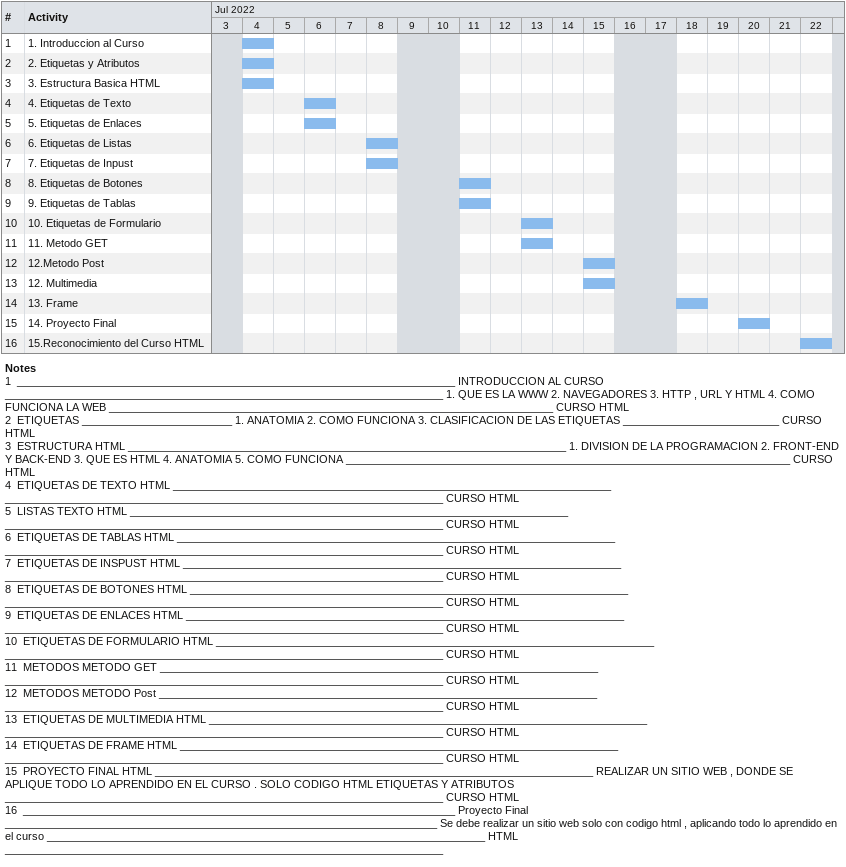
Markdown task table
| ID | Task | Start | Finish |
|---|---|---|---|
| 1 | 1. Introduccion al Curso | 2022-07-04 | 2022-07-04 |
| 2 | 2. Etiquetas y Atributos | 2022-07-04 | 2022-07-04 |
| 3 | 3. Estructura Basica HTML | 2022-07-04 | 2022-07-04 |
| 4 | 4. Etiquetas de Texto | 2022-07-06 | 2022-07-06 |
| 5 | 5. Etiquetas de Enlaces | 2022-07-06 | 2022-07-06 |
| 6 | 6. Etiquetas de Listas | 2022-07-08 | 2022-07-08 |
| 7 | 7. Etiquetas de Inpust | 2022-07-08 | 2022-07-08 |
| 8 | 8. Etiquetas de Botones | 2022-07-11 | 2022-07-11 |
| 9 | 9. Etiquetas de Tablas | 2022-07-11 | 2022-07-11 |
| 10 | 10. Etiquetas de Formulario | 2022-07-13 | 2022-07-13 |
| 11 | 11. Metodo GET | 2022-07-13 | 2022-07-13 |
| 12 | 12.Metodo Post | 2022-07-15 | 2022-07-15 |
| 13 | 12. Multimedia | 2022-07-15 | 2022-07-15 |
| 14 | 13. Frame | 2022-07-18 | 2022-07-18 |
| 15 | 14. Proyecto Final | 2022-07-20 | 2022-07-20 |
| 16 | 15.Reconocimiento del Curso HTML | 2022-07-22 | 2022-07-22 |

Notes
- 1: _________________________________________________________________________ INTRODUCCION AL CURSO _________________________________________________________________________ 1. QUE ES LA WWW 2. NAVEGADORES 3. HTTP , URL Y HTML 4. COMO FUNCIONA LA WEB __________________________________________________________________________ CURSO HTML
- 2: ETIQUETAS _________________________ 1. ANATOMIA 2. COMO FUNCIONA 3. CLASIFICACION DE LAS ETIQUETAS __________________________ CURSO HTML
- 3: ESTRUCTURA HTML _________________________________________________________________________ 1. DIVISION DE LA PROGRAMACION 2. FRONT-END Y BACK-END 3. QUE ES HTML 4. ANATOMIA 5. COMO FUNCIONA __________________________________________________________________________ CURSO HTML
- 4: ETIQUETAS DE TEXTO HTML _________________________________________________________________________ _________________________________________________________________________ CURSO HTML
- 5: LISTAS TEXTO HTML _________________________________________________________________________ _________________________________________________________________________ CURSO HTML
- 6: ETIQUETAS DE TABLAS HTML _________________________________________________________________________ _________________________________________________________________________ CURSO HTML
- 7: ETIQUETAS DE INSPUST HTML _________________________________________________________________________ _________________________________________________________________________ CURSO HTML
- 8: ETIQUETAS DE BOTONES HTML _________________________________________________________________________ _________________________________________________________________________ CURSO HTML
- 9: ETIQUETAS DE ENLACES HTML _________________________________________________________________________ _________________________________________________________________________ CURSO HTML
- 10: ETIQUETAS DE FORMULARIO HTML _________________________________________________________________________ _________________________________________________________________________ CURSO HTML
- 11: METODOS METODO GET _________________________________________________________________________ _________________________________________________________________________ CURSO HTML
- 12: METODOS METODO Post _________________________________________________________________________ _________________________________________________________________________ CURSO HTML
- 13: ETIQUETAS DE MULTIMEDIA HTML _________________________________________________________________________ _________________________________________________________________________ CURSO HTML
- 14: ETIQUETAS DE FRAME HTML _________________________________________________________________________ _________________________________________________________________________ CURSO HTML
- 15: PROYECTO FINAL HTML _________________________________________________________________________ REALIZAR UN SITIO WEB , DONDE SE APLIQUE TODO LO APRENDIDO EN EL CURSO . SOLO CODIGO HTML ETIQUETAS Y ATRIBUTOS _________________________________________________________________________ CURSO HTML
- 16: ________________________________________________________________________ Proyecto Final ________________________________________________________________________ Se debe realizar un sitio web solo con codigo html , aplicando todo lo aprendido en el curso _________________________________________________________________________ HTML _________________________________________________________________________
